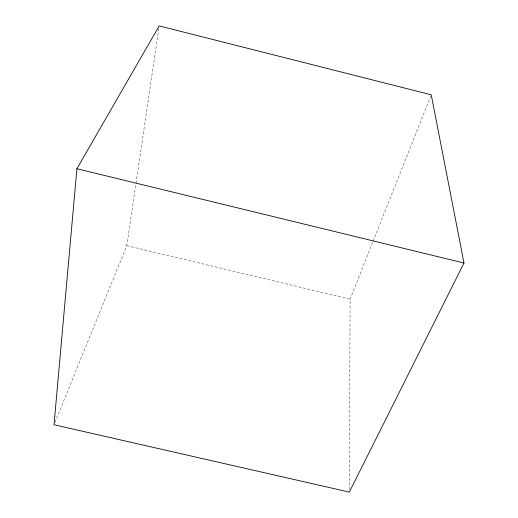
<?xml version="1.0" encoding="UTF-8"?>
<svg xmlns="http://www.w3.org/2000/svg" width="518" height="518" viewBox="0 0 518 518"><rect width="100%" height="100%" fill="white"/><g stroke="black" fill="none" stroke-linecap="round" stroke-linejoin="round"><path stroke-width="0.39" stroke-dasharray="2.59 1.94" d="M349.339 489.678L350.097 299.177L372.772 242.074M54.934 422.5L126.8 245.655L135.871 184.123M135.988 183.32L158.838 28.296M373.07 241.323L430.652 96.309M126.8 245.655L350.097 299.177"/><path stroke-width="0.78" d="M76.917 168.751L54.014 424.747L349.326 492.1L463.986 263.027L431.248 94.807L159.194 25.9L76.917 168.751L463.986 263.027"/></g></svg>
